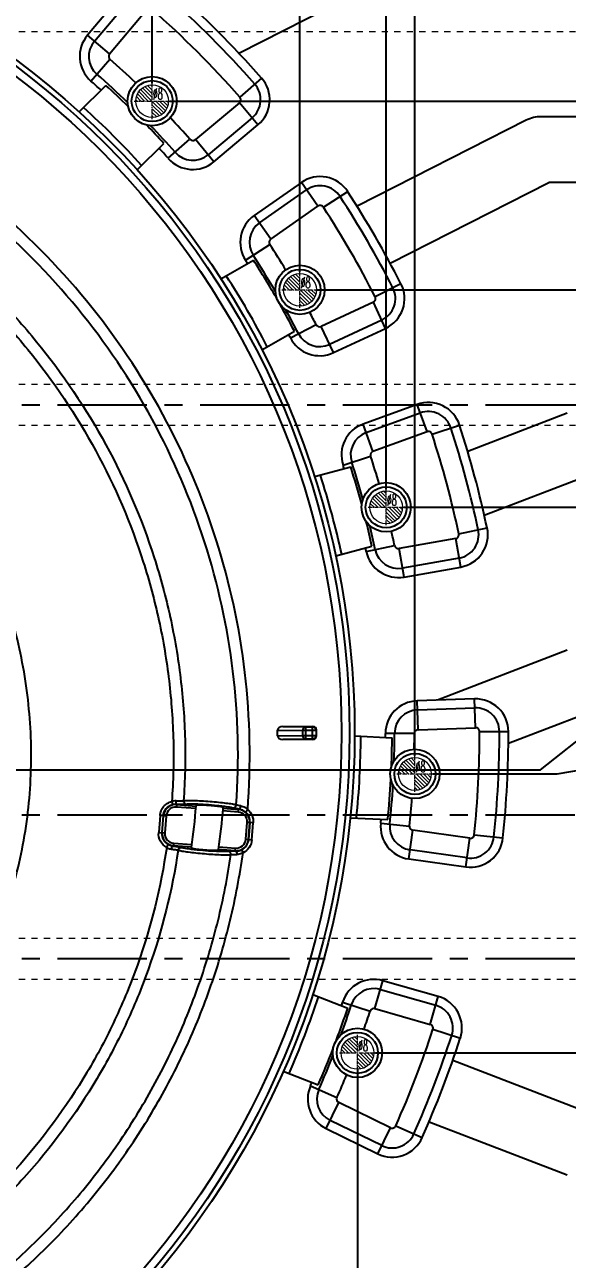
# Model space of a CAD drawing. Header units: millimetres. Extents: x 3400 to 4389, y -3437 to -1630.
# Drawn here: x 3930.1 to 4062.3, y -2154.1 to -1853.1 of the extents above; entities that cross this region are included whole.
import ezdxf

# ---------------------------------------------------------------- set-up
doc = ezdxf.new("R2010")
doc.units = ezdxf.units.MM
doc.header["$LTSCALE"] = 16.335
doc.header["$PDMODE"] = 3
doc.header["$PDSIZE"] = 0.3125
doc.linetypes.add('CENTER', pattern=[0.6, 0.375, -0.075, 0.075, -0.075])
doc.linetypes.add('HIDDEN', pattern=[0.2, 0.1, -0.1])
doc.layers.get('0').update_dxf_attribs({"linetype": 'CONTINUOUS'})
doc.layers.get('Defpoints').update_dxf_attribs({"linetype": 'CONTINUOUS'})
doc.layers.add('cool', color=153, linetype='HIDDEN', lineweight=9)
doc.layers.add('epin', color=13, linetype='CONTINUOUS', lineweight=9)
doc.layers.add('DEFAULT_2', color=8, linetype='HIDDEN')
doc.styles.get("Standard").update_dxf_attribs({"font": 'txt', "width": 0.8})
doc.styles.add('TXT05', font='txt.shx', dxfattribs={"width": 0.5, "bigfont": 'gbcbig.shx'})
doc.dimstyles.new('副本 STANDARD', dxfattribs={"dimtxt": 6, "dimasz": 4, "dimexe": 0, "dimexo": 0, "dimgap": 0, "dimtad": 0, "dimdsep": 46, "dimlunit": 6, "dimtxsty": 'Standard', "dimcen": 0, "dimclrd": 4, "dimclre": 4, "dimclrt": 6, "dimazin": 2, "dimtfac": 2, "dimtofl": 0, "dimtmove": 1, "dimatfit": 3, "dimfxl": 0, "dimtolj": 1, "dimtzin": 0, "dimarcsym": 0})

# ---------------------------------------------------------------- blocks, each defined once
blk = doc.blocks.new('epin_ejp_8')
at = {"layer": 'epin', "ltscale": 0.5}
h = blk.add_hatch(dxfattribs=at)
h.set_pattern_fill('_ANSI31', color=123, scale=0.2, angle=90, style=0)
h.set_pattern_definition([(135, (-3069.6252, 813.4417), (-0.4490128, -0.4490128), [])])
h.paths.add_polyline_path([(0, 4, 0.414214), (-4, 0), (0, 0)])
h.paths.add_polyline_path([(4, 0), (0, 0), (0, -4, 0.414214)])
at = {"layer": 'epin', "color": 1, "linetype": 'CENTER', "ltscale": 0.16}
for p, q in [((0, -4.4), (0, 4.4)), ((-4.4, 0), (4.4, 0))]:
    blk.add_line(p, q, dxfattribs=at)
at = {"layer": 'epin', "ltscale": 0.5}
blk.add_circle((0, 0), 4, dxfattribs=at)
at = {"layer": 'epin', "color": 6, "ltscale": 0.5, "style": 'TXT05', "width": 0.5}
blk.add_text('%%c8', height=2.8, dxfattribs=at).set_placement((0.16, 0.4))
blk = doc.blocks.new('1')
at = {"color": 1, "linetype": 'CENTER', "ltscale": 3.545271}
blk.add_line((3521.17, -188.35), (4091.17, -188.35), dxfattribs=at)
at = {"layer": 'cool', "ltscale": 0.932966}
for p, q in [((3535.5, -183.35), (4076.84, -183.35)), ((3535.5, -193.35), (4076.84, -193.35))]:
    blk.add_line(p, q, dxfattribs=at)
blk = doc.blocks.new('*D384')
at = {"color": 4, "lineweight": -2}
blk.add_line((4076.05, -2045.76), (4099.85, -2045.76), dxfattribs=at)
at = {"layer": 'Defpoints', "color": 0}
for p in [(3806.17, -2045.76), (4076.05, -2045.76), (4099.85, -2045.76)]:
    blk.add_point(p, dxfattribs=at)
at = {"color": 6, "insert": (4102.25, -2045.76), "char_height": 12, "attachment_point": 5}
blk.add_mtext('\\A1;0', dxfattribs=at)
blk = doc.blocks.new('*D385')
at = {"color": 4, "lineweight": -2}
blk.add_line((4090.32, -2080.76), (4099.85, -2080.76), dxfattribs=at)
at = {"layer": 'Defpoints', "color": 0}
for p in [(3806.17, -2045.76), (4090.32, -2080.76), (4099.85, -2080.76)]:
    blk.add_point(p, dxfattribs=at)
at = {"color": 6, "insert": (4107.85, -2080.76), "char_height": 12, "attachment_point": 5}
blk.add_mtext('\\A1;35', dxfattribs=at)
blk = doc.blocks.new('*D386')
at = {"color": 4, "lineweight": -2}
for p, q in [((4059.85, -2035.76), (4079.85, -2032.2)), ((4079.85, -2032.2), (4099.85, -2032.2)), ((4029.57, -2035.76), (4059.85, -2035.76))]:
    blk.add_line(p, q, dxfattribs=at)
at = {"layer": 'Defpoints', "color": 0}
for p in [(4099.85, -2032.2), (4029.57, -2035.76), (3806.17, -2045.76)]:
    blk.add_point(p, dxfattribs=at)
at = {"color": 6, "insert": (4105.45, -2032.2), "char_height": 12, "attachment_point": 5}
blk.add_mtext('\\A1;10', dxfattribs=at)
blk = doc.blocks.new('*D387')
at = {"color": 4, "lineweight": -2}
for p, q in [((4055.76, -2034.78), (4075.76, -2018.92)), ((4075.76, -2018.92), (4095.76, -2018.92)), ((3824.63, -2034.78), (4055.76, -2034.78))]:
    blk.add_line(p, q, dxfattribs=at)
at = {"layer": 'Defpoints', "color": 0}
for p in [(4095.76, -2018.92), (3824.63, -2034.78), (3806.17, -2045.76)]:
    blk.add_point(p, dxfattribs=at)
at = {"color": 6, "insert": (4112.56, -2018.92), "char_height": 12, "attachment_point": 5}
blk.add_mtext('\\A1;10.98', dxfattribs=at)
blk = doc.blocks.new('*D388')
at = {"color": 4, "lineweight": -2}
blk.add_line((4022.57, -1970.76), (4095.76, -1970.76), dxfattribs=at)
at = {"layer": 'Defpoints', "color": 0}
for p in [(4022.57, -1970.76), (4095.76, -1970.76), (3806.17, -2045.76)]:
    blk.add_point(p, dxfattribs=at)
at = {"color": 6, "insert": (4103.76, -1970.76), "char_height": 12, "attachment_point": 5}
blk.add_mtext('\\A1;75', dxfattribs=at)
blk = doc.blocks.new('*D389')
at = {"color": 4, "lineweight": -2}
blk.add_line((4044.19, -1945.76), (4095.76, -1945.76), dxfattribs=at)
at = {"layer": 'Defpoints', "color": 0}
for p in [(4044.19, -1945.76), (4095.76, -1945.76), (3806.17, -2045.76)]:
    blk.add_point(p, dxfattribs=at)
at = {"color": 6, "insert": (4105.36, -1945.76), "char_height": 12, "attachment_point": 5}
blk.add_mtext('\\A1;100', dxfattribs=at)
blk = doc.blocks.new('*D390')
at = {"color": 4, "lineweight": -2}
blk.add_line((4001.17, -1917.76), (4095.76, -1917.76), dxfattribs=at)
at = {"layer": 'Defpoints', "color": 0}
for p in [(4001.17, -1917.76), (4095.76, -1917.76), (3806.17, -2045.76)]:
    blk.add_point(p, dxfattribs=at)
at = {"color": 6, "insert": (4106.96, -1917.76), "char_height": 12, "attachment_point": 5}
blk.add_mtext('\\A1;128', dxfattribs=at)
blk = doc.blocks.new('*D391')
at = {"color": 4, "lineweight": -2}
blk.add_line((3965.57, -1871.76), (4095.76, -1871.76), dxfattribs=at)
at = {"layer": 'Defpoints', "color": 0}
for p in [(3965.57, -1871.76), (4095.76, -1871.76), (3806.17, -2045.76)]:
    blk.add_point(p, dxfattribs=at)
at = {"color": 6, "insert": (4106.96, -1871.76), "char_height": 12, "attachment_point": 5}
blk.add_mtext('\\A1;174', dxfattribs=at)
blk = doc.blocks.new('*D392')
at = {"color": 4, "lineweight": -2}
blk.add_line((3983.8, -1849.76), (4095.76, -1849.76), dxfattribs=at)
at = {"layer": 'Defpoints', "color": 0}
for p in [(3983.8, -1849.76), (4095.76, -1849.76), (3806.17, -2045.76)]:
    blk.add_point(p, dxfattribs=at)
at = {"color": 6, "insert": (4106.96, -1849.76), "char_height": 12, "attachment_point": 5}
blk.add_mtext('\\A1;196', dxfattribs=at)
blk = doc.blocks.new('*D393')
at = {"color": 4, "lineweight": -2}
blk.add_line((3922.57, -1832.76), (4095.76, -1832.76), dxfattribs=at)
at = {"layer": 'Defpoints', "color": 0}
for p in [(3922.57, -1832.76), (4095.76, -1832.76), (3806.17, -2045.76)]:
    blk.add_point(p, dxfattribs=at)
at = {"color": 6, "insert": (4106.96, -1832.76), "char_height": 12, "attachment_point": 5}
blk.add_mtext('\\A1;213', dxfattribs=at)
blk = doc.blocks.new('*D394')
at = {"color": 4, "lineweight": -2}
blk.add_line((3866.57, -1813.76), (4095.76, -1813.76), dxfattribs=at)
at = {"layer": 'Defpoints', "color": 0}
for p in [(3866.57, -1813.76), (4095.76, -1813.76), (3806.17, -2045.76)]:
    blk.add_point(p, dxfattribs=at)
at = {"color": 6, "insert": (4108.56, -1813.76), "char_height": 12, "attachment_point": 5}
blk.add_mtext('\\A1;232', dxfattribs=at)
blk = doc.blocks.new('*D395')
at = {"color": 4, "lineweight": -2}
for p, q in [((4055.76, -1806.76), (4075.76, -1794.95)), ((4075.76, -1794.95), (4095.76, -1794.95)), ((3810.57, -1806.76), (4055.76, -1806.76))]:
    blk.add_line(p, q, dxfattribs=at)
at = {"layer": 'Defpoints', "color": 0}
for p in [(4095.76, -1794.95), (3810.57, -1806.76), (3806.17, -2045.76)]:
    blk.add_point(p, dxfattribs=at)
at = {"color": 6, "insert": (4108.56, -1794.95), "char_height": 12, "attachment_point": 5}
blk.add_mtext('\\A1;239', dxfattribs=at)
blk = doc.blocks.new('*D396')
at = {"color": 4, "lineweight": -2}
blk.add_line((4031.17, -1775.76), (4095.76, -1775.76), dxfattribs=at)
at = {"layer": 'Defpoints', "color": 0}
for p in [(4031.17, -1775.76), (4095.76, -1775.76), (3806.17, -2045.76)]:
    blk.add_point(p, dxfattribs=at)
at = {"color": 6, "insert": (4107.76, -1775.76), "char_height": 12, "attachment_point": 5}
blk.add_mtext('\\A1;270', dxfattribs=at)
blk = doc.blocks.new('*D397')
at = {"color": 4, "lineweight": -2}
blk.add_line((4015.57, -2103.76), (4095.76, -2103.76), dxfattribs=at)
at = {"layer": 'Defpoints', "color": 0}
for p in [(3806.17, -2045.76), (4015.57, -2103.76), (4095.76, -2103.76)]:
    blk.add_point(p, dxfattribs=at)
at = {"color": 6, "insert": (4103.76, -2103.76), "char_height": 12, "attachment_point": 5}
blk.add_mtext('\\A1;58', dxfattribs=at)
blk = doc.blocks.new('*D398')
at = {"color": 4, "lineweight": -2}
blk.add_line((4051.66, -2170.76), (4095.76, -2170.76), dxfattribs=at)
at = {"layer": 'Defpoints', "color": 0}
for p in [(3806.17, -2045.76), (4051.66, -2170.76), (4095.76, -2170.76)]:
    blk.add_point(p, dxfattribs=at)
at = {"color": 6, "insert": (4106.96, -2170.76), "char_height": 12, "attachment_point": 5}
blk.add_mtext('\\A1;125', dxfattribs=at)
blk = doc.blocks.new('*D399')
at = {"color": 4, "lineweight": -2}
blk.add_line((3944.67, -2199.76), (4095.76, -2199.76), dxfattribs=at)
at = {"layer": 'Defpoints', "color": 0}
for p in [(3806.17, -2045.76), (3944.67, -2199.76), (4095.76, -2199.76)]:
    blk.add_point(p, dxfattribs=at)
at = {"color": 6, "insert": (4106.96, -2199.76), "char_height": 12, "attachment_point": 5}
blk.add_mtext('\\A1;154', dxfattribs=at)
blk = doc.blocks.new('*D400')
at = {"color": 4, "lineweight": -2}
blk.add_line((3851.67, -2240.76), (4095.76, -2240.76), dxfattribs=at)
at = {"layer": 'Defpoints', "color": 0}
for p in [(3806.17, -2045.76), (3851.67, -2240.76), (4095.76, -2240.76)]:
    blk.add_point(p, dxfattribs=at)
at = {"color": 6, "insert": (4106.96, -2240.76), "char_height": 12, "attachment_point": 5}
blk.add_mtext('\\A1;195', dxfattribs=at)
blk = doc.blocks.new('*D401')
at = {"color": 4, "lineweight": -2}
blk.add_line((3997.64, -2260.76), (4095.76, -2260.76), dxfattribs=at)
at = {"layer": 'Defpoints', "color": 0}
for p in [(3806.17, -2045.76), (3997.64, -2260.76), (4095.76, -2260.76)]:
    blk.add_point(p, dxfattribs=at)
at = {"color": 6, "insert": (4106.96, -2260.76), "char_height": 12, "attachment_point": 5}
blk.add_mtext('\\A1;215', dxfattribs=at)
blk = doc.blocks.new('*D402')
at = {"color": 4, "lineweight": -2}
blk.add_line((4042.17, -2315.76), (4095.76, -2315.76), dxfattribs=at)
at = {"layer": 'Defpoints', "color": 0}
for p in [(3806.17, -2045.76), (4042.17, -2315.76), (4095.76, -2315.76)]:
    blk.add_point(p, dxfattribs=at)
at = {"color": 6, "insert": (4107.76, -2315.76), "char_height": 12, "attachment_point": 5}
blk.add_mtext('\\A1;270', dxfattribs=at)
blk = doc.blocks.new('*D405')
at = {"color": 4, "lineweight": -2}
blk.add_line((3939.17, -2205.26), (3939.17, -2351.72), dxfattribs=at)
at = {"layer": 'Defpoints', "color": 0}
for p in [(3806.17, -2045.76), (3939.17, -2205.26), (3939.17, -2351.72)]:
    blk.add_point(p, dxfattribs=at)
at = {"color": 6, "insert": (3939.17, -2362.92), "char_height": 12, "attachment_point": 5, "rotation": 90}
blk.add_mtext('\\A1;133', dxfattribs=at)
blk = doc.blocks.new('*D406')
at = {"color": 4, "lineweight": -2}
blk.add_line((4031.17, -2326.76), (4031.17, -2351.72), dxfattribs=at)
at = {"layer": 'Defpoints', "color": 0}
for p in [(3806.17, -2045.76), (4031.17, -2326.76), (4031.17, -2351.72)]:
    blk.add_point(p, dxfattribs=at)
at = {"color": 6, "insert": (4031.17, -2364.52), "char_height": 12, "attachment_point": 5, "rotation": 90}
blk.add_mtext('\\A1;225', dxfattribs=at)
blk = doc.blocks.new('*D407')
at = {"color": 4, "lineweight": -2}
blk.add_line((4011.17, -2107.76), (4011.17, -2351.72), dxfattribs=at)
at = {"layer": 'Defpoints', "color": 0}
for p in [(3806.17, -2045.76), (4011.17, -2107.76), (4011.17, -2351.72)]:
    blk.add_point(p, dxfattribs=at)
at = {"color": 6, "insert": (4011.17, -2363.72), "char_height": 12, "attachment_point": 5, "rotation": 90}
blk.add_mtext('\\A1;205', dxfattribs=at)
blk = doc.blocks.new('*D412')
at = {"color": 4, "lineweight": -2}
blk.add_line((3961.17, -1867.36), (3961.17, -1736.72), dxfattribs=at)
at = {"layer": 'Defpoints', "color": 0}
for p in [(3961.17, -1736.72), (3961.17, -1867.36), (3806.17, -2045.76)]:
    blk.add_point(p, dxfattribs=at)
at = {"color": 6, "insert": (3961.17, -1725.52), "char_height": 12, "attachment_point": 5, "rotation": 90}
blk.add_mtext('\\A1;155', dxfattribs=at)
blk = doc.blocks.new('*D413')
at = {"color": 4, "lineweight": -2}
blk.add_line((3997.17, -1913.36), (3997.17, -1736.72), dxfattribs=at)
at = {"layer": 'Defpoints', "color": 0}
for p in [(3997.17, -1736.72), (3997.17, -1913.36), (3806.17, -2045.76)]:
    blk.add_point(p, dxfattribs=at)
at = {"color": 6, "insert": (3997.17, -1727.12), "char_height": 12, "attachment_point": 5, "rotation": 90}
blk.add_mtext('\\A1;191', dxfattribs=at)
blk = doc.blocks.new('*D414')
at = {"color": 4, "lineweight": -2}
for p, q in [((4013.38, -1756.72), (4013.38, -1736.72)), ((4018.17, -1776.72), (4013.38, -1756.72)), ((4018.17, -1966.36), (4018.17, -1776.72))]:
    blk.add_line(p, q, dxfattribs=at)
at = {"layer": 'Defpoints', "color": 0}
for p in [(4013.38, -1736.72), (4018.17, -1966.36), (3806.17, -2045.76)]:
    blk.add_point(p, dxfattribs=at)
at = {"color": 6, "insert": (4013.38, -1725.52), "char_height": 12, "attachment_point": 5, "rotation": 90}
blk.add_mtext('\\A1;212', dxfattribs=at)
blk = doc.blocks.new('*D415')
at = {"color": 4, "lineweight": -2}
for p, q in [((4042.09, -1756.72), (4042.09, -1736.72)), ((4031.17, -1763.05), (4042.09, -1756.72)), ((4031.17, -1783.05), (4031.17, -1763.05))]:
    blk.add_line(p, q, dxfattribs=at)
at = {"layer": 'Defpoints', "color": 0}
for p in [(4042.09, -1736.72), (4031.17, -1783.05), (3806.17, -2045.76)]:
    blk.add_point(p, dxfattribs=at)
at = {"color": 6, "insert": (4042.09, -1723.92), "char_height": 12, "attachment_point": 5, "rotation": 90}
blk.add_mtext('\\A1;225', dxfattribs=at)
blk = doc.blocks.new('*D416')
at = {"color": 4, "lineweight": -2}
for p, q in [((4028.96, -1756.72), (4028.96, -1736.72)), ((4025.17, -1776.72), (4028.96, -1756.72)), ((4025.17, -2031.36), (4025.17, -1776.72))]:
    blk.add_line(p, q, dxfattribs=at)
at = {"layer": 'Defpoints', "color": 0}
for p in [(4028.96, -1736.72), (4025.17, -2031.36), (3806.17, -2045.76)]:
    blk.add_point(p, dxfattribs=at)
at = {"color": 6, "insert": (4028.96, -1725.52), "char_height": 12, "attachment_point": 5, "rotation": 90}
blk.add_mtext('\\A1;219', dxfattribs=at)
blk = doc.blocks.new('*D449')
at = {"color": 4, "lineweight": -2}
for p, q in [((4020.79, -1745.76), (4148.88, -1745.76)), ((4148.88, -1755.76), (4148.88, -1961.61)), ((4148.88, -2335.76), (4148.88, -1984.01)), ((4020.79, -2345.76), (4148.88, -2345.76))]:
    blk.add_line(p, q, dxfattribs=at)
at = {"color": 4}
for points in [[(4147.22, -1755.76), (4150.55, -1755.76), (4148.88, -1745.76)], [(4147.22, -2335.76), (4150.55, -2335.76), (4148.88, -2345.76)]]:
    blk.add_solid(points, dxfattribs=at)
at = {"layer": 'Defpoints', "color": 0}
for p in [(4020.79, -1745.76), (4020.79, -2345.76), (4148.88, -2345.76)]:
    blk.add_point(p, dxfattribs=at)
at = {"color": 6, "insert": (4148.88, -1972.81), "char_height": 12, "attachment_point": 5, "rotation": 90}
blk.add_mtext('\\A1;600', dxfattribs=at)

msp = doc.modelspace()

# ---------------------------------------------------------------- linework, layer by layer
at = {"color": 7, "linetype": 'Continuous'}
for p, q in [((3982.266, -1860.07), (4022.542, -1839.559)), ((3954.393, -1844.986), (3945.392, -1855.714)), ((3947.094, -1857.142), (3956.096, -1846.415)), ((3950.794, -1860.247), (3959.796, -1849.519)), ((3950.794, -1860.247), (3945.392, -1855.714)), ((3946.23, -1866.858), (3950.893, -1861.567)), ((3943.402, -1874.389), (3949.866, -1867.925)), ((3987.813, -1866.13), (3982.516, -1870.785)), ((3982.414, -1872.137), (3971.686, -1881.139)), ((3986.947, -1877.539), (3982.414, -1872.137)), ((3985.518, -1875.837), (3974.79, -1884.838)), ((3976.219, -1886.541), (3986.947, -1877.539)), ((4052.267, -1876.432), (4011.105, -1897.394)), ((4091.172, -1875.561), (4055.897, -1875.561)), ((3957.544, -1888.531), (3964.008, -1882.067)), ((3965.075, -1885.702), (3970.365, -1881.039)), ((3976.219, -1886.541), (3971.686, -1881.139)), ((3997.507, -1891.597), (3986.032, -1899.632)), ((4001.552, -1897.374), (3997.507, -1891.597)), ((4019.133, -1911.261), (4057.817, -1891.561)), ((4091.172, -1891.561), (4057.817, -1891.561)), ((3987.307, -1901.452), (3998.782, -1893.417)), ((4002.89, -1897.633), (4008.799, -1893.784)), ((3990.077, -1905.408), (4001.552, -1897.374)), ((3990.077, -1905.408), (3986.032, -1899.632)), ((3983.908, -1910.537), (3989.825, -1906.701)), ((3977.904, -1915.064), (3985.821, -1910.494)), ((4021.781, -1916.269), (4015.493, -1919.462)), ((4015.049, -1920.751), (4002.353, -1926.671)), ((4018.029, -1927.142), (4015.049, -1920.751)), ((4017.09, -1925.128), (4004.394, -1931.048)), ((3987.904, -1932.385), (3995.821, -1927.814)), ((3994.827, -1929.449), (4001.108, -1926.243)), ((4005.333, -1933.062), (4002.353, -1926.671)), ((4005.333, -1933.062), (4018.029, -1927.142)), ((4025.712, -1945.69), (4012.548, -1950.481)), ((4028.124, -1952.316), (4025.712, -1945.69)), ((4013.308, -1952.569), (4026.472, -1947.778)), ((4062.292, -1947.8), (4038.046, -1957.13)), ((4014.96, -1957.107), (4012.548, -1950.481)), ((4014.96, -1957.107), (4028.124, -1952.316)), ((4029.349, -1952.913), (4036.053, -1950.725)), ((4007.674, -1960.464), (4014.382, -1958.29)), ((4000.703, -1963.284), (4009.533, -1960.918)), ((4042.074, -1972.724), (4066.651, -1963.267)), ((4035.873, -1977.261), (4042.773, -1975.804)), ((4005.879, -1982.602), (4014.709, -1980.236)), ((4013.326, -1981.558), (4020.223, -1980.087)), ((4035.11, -1978.39), (4021.314, -1980.823)), ((4036.335, -1985.335), (4035.11, -1978.39)), ((4022.539, -1987.767), (4021.314, -1980.823)), ((4035.949, -1983.146), (4022.153, -1985.579)), ((4022.539, -1987.767), (4036.335, -1985.335)), ((4062.292, -2005.629), (4030.683, -2017.792)), ((4039.711, -2017.477), (4025.71, -2017.939)), ((4025.956, -2024.987), (4025.71, -2017.939)), ((4039.956, -2024.498), (4039.711, -2017.477)), ((4025.788, -2020.16), (4039.788, -2019.671)), ((4047.949, -2028.292), (4066.651, -2021.095)), ((3991.723, -2025.052), (3997.899, -2025.158)), ((3991.723, -2026.47), (3991.723, -2025.052)), ((3992.976, -2024.174), (4000.333, -2024.174)), ((3998.522, -2024.269), (3992.976, -2024.174)), ((4001.127, -2025.158), (3997.899, -2025.158)), ((3997.899, -2026.364), (3997.899, -2025.158)), ((3998.522, -2024.269), (4000.238, -2024.269)), ((3998.522, -2024.269), (3998.522, -2027.253)), ((4000.333, -2024.174), (4000.238, -2024.269)), ((4000.238, -2027.253), (4000.238, -2024.269)), ((4001.222, -2025.063), (4001.127, -2025.158)), ((4001.127, -2025.158), (4001.127, -2026.364)), ((4001.222, -2026.459), (4001.222, -2025.063)), ((4025.956, -2024.987), (4039.956, -2024.498)), ((3991.723, -2026.47), (3997.899, -2026.364)), ((3992.976, -2027.348), (3998.522, -2027.253)), ((4000.333, -2027.348), (3992.976, -2027.348)), ((3997.899, -2026.364), (4001.127, -2026.364)), ((4000.238, -2027.253), (3998.522, -2027.253)), ((4000.333, -2027.348), (4000.238, -2027.253)), ((4001.222, -2026.459), (4001.127, -2026.364)), ((4010.488, -2026.455), (4019.617, -2026.933)), ((4025.041, -2025.933), (4017.989, -2025.928)), ((4040.937, -2025.444), (4047.962, -2025.434)), ((3965.949, -2042.48), (3966.139, -2043.254)), ((3967.128, -2043.215), (3967.077, -2043.853)), ((3967.083, -2043.163), (3967.128, -2043.215)), ((3967.128, -2043.215), (3971.866, -2043.589)), ((3963.081, -2045.863), (3962.752, -2050.04)), ((3963.876, -2045.925), (3963.081, -2045.863)), ((3963.876, -2045.925), (3963.547, -2050.103)), ((3963.586, -2050.07), (3963.909, -2045.964)), ((3963.909, -2045.964), (3963.876, -2045.925)), ((3964.547, -2046.014), (3963.909, -2045.964)), ((3964.547, -2046.015), (3964.224, -2050.119)), ((3971.815, -2044.227), (3967.079, -2043.854)), ((3971.866, -2043.589), (3971.877, -2043.448)), ((3982.148, -2045.041), (3978.398, -2044.745)), ((3978.46, -2043.967), (3978.449, -2044.107)), ((3978.449, -2044.107), (3982.2, -2044.403)), ((3982.149, -2045.041), (3982.2, -2044.403)), ((3982.2, -2044.403), (3982.288, -2044.327)), ((3983.924, -2045.054), (3984.434, -2044.443)), ((4009.441, -2046.428), (4018.571, -2046.906)), ((3983.987, -2051.676), (3984.31, -2047.572)), ((3984.948, -2047.621), (3984.31, -2047.571)), ((3984.948, -2047.621), (3984.625, -2051.727)), ((3984.657, -2051.766), (3984.987, -2047.588)), ((3984.987, -2047.588), (3984.948, -2047.621)), ((3985.782, -2047.651), (3984.987, -2047.588)), ((3985.453, -2051.828), (3985.782, -2047.651)), ((4016.846, -2047.736), (4023.86, -2048.468)), ((3962.752, -2050.04), (3963.547, -2050.103)), ((3963.547, -2050.103), (3963.586, -2050.07)), ((3963.586, -2050.07), (3964.224, -2050.12)), ((3983.987, -2051.677), (3984.625, -2051.727)), ((3984.625, -2051.727), (3984.657, -2051.766)), ((3984.657, -2051.766), (3985.453, -2051.828)), ((4023.69, -2056.488), (4024.671, -2049.505)), ((4038.543, -2051.454), (4024.671, -2049.505)), ((4037.562, -2058.438), (4038.543, -2051.454)), ((4039.618, -2050.616), (4046.63, -2051.362)), ((3964.713, -2053.666), (3965.094, -2052.966)), ((3966.334, -2053.288), (3966.271, -2053.342)), ((3966.384, -2052.65), (3966.334, -2053.288)), ((3970.762, -2053.637), (3966.334, -2053.288)), ((3966.386, -2052.65), (3970.851, -2053.002)), ((3970.742, -2053.777), (3970.762, -2053.637)), ((3977.358, -2054.157), (3977.338, -2054.297)), ((3981.406, -2054.476), (3977.358, -2054.157)), ((3977.445, -2053.522), (3981.455, -2053.838)), ((3981.406, -2054.476), (3981.456, -2053.838)), ((3981.469, -2054.549), (3981.406, -2054.476)), ((3982.958, -2054.237), (3983.298, -2054.957)), ((4037.871, -2056.237), (4023.999, -2054.287)), ((4023.69, -2056.488), (4037.562, -2058.438)), ((4015.438, -2092.942), (4017.382, -2086.163)), ((4016.77, -2088.299), (4030.235, -2092.16)), ((4030.848, -2090.024), (4017.382, -2086.163)), ((4000.274, -2089.558), (4008.808, -2092.834)), ((4007.571, -2091.375), (4014.276, -2093.559)), ((4028.904, -2096.803), (4030.848, -2090.024)), ((4015.438, -2092.942), (4028.904, -2096.803)), ((4029.545, -2098.006), (4036.255, -2100.176)), ((4066.651, -2118.047), (4034.414, -2105.642)), ((3993.106, -2108.23), (4001.641, -2111.506)), ((3999.745, -2111.762), (4006.189, -2114.626)), ((4003.549, -2122.201), (4006.64, -2115.863)), ((4019.231, -2122.004), (4006.64, -2115.863)), ((4017.113, -2126.344), (4004.523, -2120.203)), ((4020.512, -2121.538), (4026.95, -2124.415)), ((4028.632, -2120.561), (4062.292, -2133.513)), ((4003.549, -2122.201), (4016.139, -2128.342)), ((4016.139, -2128.342), (4019.231, -2122.004))]:
    msp.add_line(p, q, dxfattribs=at)
at = {"color": 1, "linetype": 'CENTER', "ltscale": 3.545271}
msp.add_line((3521.172, -2045.761), (4091.172, -2045.761), dxfattribs=at)
at = {"color": 7, "linetype": 'Continuous'}
for centre, radius in [((3806.172, -2025.761), 204.318), ((3806.172, -2025.761), 203.079), ((3806.172, -2025.761), 201.12), ((3961.172, -1871.761), 6), ((3961.172, -1871.761), 5), ((3997.172, -1917.761), 6), ((3997.172, -1917.761), 5), ((4018.172, -1970.761), 6), ((4018.172, -1970.761), 5), ((4025.172, -2035.761), 6), ((4025.172, -2035.761), 5), ((4011.172, -2103.761), 6), ((4011.172, -2103.761), 5)]:
    msp.add_circle(centre, radius, dxfattribs=at)
for centre, radius, start, end in [((3806.172, -2025.761), 241.791, 41.30977, 48.69023), ((3806.172, -2025.761), 239.595, 41.30977, 48.69023), ((3806.172, -2025.761), 234.766, 41.30977, 48.69023), ((3951.52, -1860.856), 8, 140, 228.60679), ((3951.52, -1860.856), 5.778, 140, 228.60679), ((3951.52, -1860.856), 0.948, 140, 228.60679), ((3806.172, -2025.761), 218.87, 46.38361, 48.60679), ((3806.172, -2025.761), 214.04, 45.87879, 48.60679), ((3806.172, -2025.761), 211.818, 47.70596, 48.60679), ((3806.172, -2025.761), 213.449, 45.67484, 47.68527), ((3981.804, -1871.411), 5.778, 310, 41.30977), ((3981.804, -1871.411), 8, 310, 41.30977), ((3981.804, -1871.411), 0.948, 310, 41.30977), ((3806.172, -2025.761), 205.818, 42.21509, 47.78491), ((3806.172, -2025.761), 213.449, 42.31473, 43.95432), ((3806.172, -2025.761), 214.04, 41.39321, 43.75037), ((3806.172, -2025.761), 218.87, 41.39321, 43.24554), ((4055.897, -1883.561), 8, 90, 116.98793), ((3806.172, -2025.761), 211.818, 41.39321, 42.29404), ((3971.077, -1880.413), 0.948, 221.39321, 310), ((3971.077, -1880.413), 8, 221.39321, 310), ((3971.077, -1880.413), 5.778, 221.39321, 310), ((4002.096, -1898.15), 8, 33.07737, 125), ((4002.096, -1898.15), 5.778, 33.07737, 125), ((3806.172, -2025.761), 239.595, 26.92263, 33.07737), ((3806.172, -2025.761), 241.791, 26.92263, 33.07737), ((4002.096, -1898.15), 0.948, 33.07737, 125), ((3806.172, -2025.761), 234.766, 26.92263, 33.07737), ((3990.621, -1906.185), 8, 125, 212.95487), ((3990.621, -1906.185), 5.778, 125, 212.95487), ((3990.621, -1906.185), 0.948, 125, 212.95487), ((3806.172, -2025.761), 218.87, 31.04793, 32.95487), ((3806.172, -2025.761), 211.818, 32.70596, 32.95487), ((3806.172, -2025.761), 214.04, 30.18821, 32.95487), ((3806.172, -2025.761), 213.449, 29.64184, 32.68527), ((3806.172, -2025.761), 205.818, 27.21509, 32.78491), ((4014.648, -1919.891), 8, 295, 26.92263), ((4014.648, -1919.891), 0.948, 295, 26.92263), ((4014.648, -1919.891), 5.778, 295, 26.92263), ((3806.172, -2025.761), 213.449, 27.31473, 29.32971), ((3806.172, -2025.761), 214.04, 27.04513, 28.78333), ((3806.172, -2025.761), 218.87, 27.04513, 27.92362), ((3806.172, -2025.761), 211.818, 27.04513, 27.29404), ((4001.952, -1925.812), 5.778, 207.04513, 295), ((4001.952, -1925.812), 0.948, 207.04513, 295), ((4001.952, -1925.812), 8, 207.04513, 295), ((4028.448, -1953.207), 8, 18.07737, 110), ((4028.448, -1953.207), 5.778, 18.07737, 110), ((4015.284, -1957.998), 8, 110, 197.95487), ((4015.284, -1957.998), 5.778, 110, 197.95487), ((4028.448, -1953.207), 0.948, 18.07737, 110), ((3806.172, -2025.761), 234.766, 11.92263, 18.07737), ((3806.172, -2025.761), 239.595, 11.92263, 18.07737), ((3806.172, -2025.761), 241.791, 11.92263, 18.07737), ((4015.284, -1957.998), 0.948, 110, 197.95487), ((3806.172, -2025.761), 218.87, 16.11355, 17.95487), ((3806.172, -2025.761), 211.818, 17.70596, 17.95487), ((3806.172, -2025.761), 213.449, 15.1352, 17.68527), ((3806.172, -2025.761), 214.04, 15.43012, 17.95487), ((3806.172, -2025.761), 205.818, 12.21509, 17.78491), ((3806.172, -2025.761), 213.449, 12.31473, 13.95246), ((3806.172, -2025.761), 214.04, 12.04513, 13.65755), ((3806.172, -2025.761), 218.87, 12.04513, 12.97412), ((4034.945, -1977.456), 5.778, 280, 11.92263), ((4034.945, -1977.456), 8, 280, 11.92263), ((4021.15, -1979.889), 0.948, 192.04513, 280), ((4034.945, -1977.456), 0.948, 280, 11.92263), ((3806.172, -2025.761), 211.818, 12.04513, 12.29404), ((4021.15, -1979.889), 8, 192.04513, 280), ((4021.15, -1979.889), 5.778, 192.04513, 280), ((4025.989, -2025.934), 8, 92, 179.95487), ((4039.989, -2025.445), 7.973, 0.07737, 92), ((4025.989, -2025.934), 5.778, 92, 179.95487), ((4039.989, -2025.445), 5.778, 0.07737, 92), ((4000.238, -2025.158), 0.889, 0.0034, 89.9966), ((4025.989, -2025.934), 0.948, 92, 179.95487), ((4039.989, -2025.445), 0.948, 0.07737, 92), ((3806.172, -2025.761), 205.818, 354.21509, 359.78491), ((3806.172, -2025.761), 211.818, 359.70596, 359.95487), ((3806.172, -2025.761), 213.449, 357.81247, 359.68527), ((3806.172, -2025.761), 214.04, 358.18271, 359.95487), ((3806.172, -2025.761), 218.87, 358.95221, 359.95487), ((3806.172, -2025.761), 234.766, 353.92263, 0.07737), ((3806.172, -2025.761), 239.595, 353.92263, 0.07737), ((3806.172, -2025.761), 241.791, 353.92263, 0.07737), ((3806.172, -2025.761), 213.449, 354.31473, 356.95868), ((3806.172, -2025.761), 214.04, 354.04513, 356.58843), ((3966.895, -2046.202), 2.995, 85.54234, 175.44832), ((3966.931, -2046.474), 3.316, 98.0726, 103.80866), ((3966.921, -2046.405), 3.246, 87.14987, 98.07488), ((3806.172, -2025.761), 218.87, 354.04513, 355.81893), ((3966.892, -2046.199), 2.352, 85.46108, 175.52972), ((3813.764, -2031.309), 158.578, 351.90577, 355.55883), ((3971.021, -2103.317), 60.112, 82.83727, 84.27093), ((3813.776, -2031.31), 165.17, 352.04914, 355.55622), ((3981.965, -2047.386), 2.352, 355.46108, 85.52972), ((3981.962, -2047.389), 2.995, 355.54234, 85.44832), ((3982.011, -2047.346), 2.985, 355.34699, 50.15822), ((4024.803, -2048.566), 8, 174.04513, 262), ((3806.172, -2025.761), 211.818, 354.04513, 354.29404), ((4024.803, -2048.566), 5.778, 174.04513, 262), ((4024.803, -2048.566), 0.948, 174.04513, 262), ((3966.521, -2050.346), 2.983, 175.32887, 241.44012), ((3966.572, -2050.303), 2.995, 175.54234, 265.44832), ((3966.569, -2050.305), 2.352, 175.46108, 265.52972), ((3981.639, -2051.49), 2.995, 265.54234, 355.44832), ((3981.641, -2051.492), 2.352, 265.46108, 355.52972), ((3981.682, -2051.54), 2.984, 295.31305, 355.65332), ((4038.675, -2050.516), 8, 262, 353.92263), ((4038.675, -2050.516), 5.778, 262, 353.92263), ((4038.675, -2050.516), 0.948, 262, 353.92263), ((3978.183, -1993.776), 60.761, 262.91536, 264.25619), ((3981.569, -2051.359), 3.192, 268.2049, 279.1591), ((3981.557, -2051.272), 3.28, 279.11411, 295.27816), ((4015.177, -2093.853), 8, 74, 161.95487), ((4015.177, -2093.853), 5.778, 74, 161.95487), ((3806.172, -2025.761), 205.818, 336.21509, 341.78491), ((3806.172, -2025.761), 211.818, 341.70596, 341.95487), ((4028.643, -2097.714), 8, 342.07737, 74), ((3806.172, -2025.761), 213.449, 339.47309, 341.68527), ((3806.172, -2025.761), 214.04, 339.91368, 341.95487), ((3806.172, -2025.761), 218.87, 340.73306, 341.95487), ((4015.177, -2093.853), 0.948, 74, 161.95487), ((4028.643, -2097.714), 5.778, 342.07737, 74), ((4028.643, -2097.714), 0.948, 342.07737, 74), ((3806.172, -2025.761), 234.766, 335.92263, 342.07737), ((3806.172, -2025.761), 239.595, 335.92263, 342.07737), ((3806.172, -2025.761), 241.791, 335.92263, 342.07737), ((3806.172, -2025.761), 213.449, 336.31473, 338.86449), ((3806.172, -2025.761), 214.04, 336.04513, 338.4239), ((3806.172, -2025.761), 218.87, 336.04513, 337.60452), ((4007.056, -2115.011), 8, 156.04513, 244), ((3806.172, -2025.761), 211.818, 336.04513, 336.29404), ((4007.056, -2115.011), 5.778, 156.04513, 244), ((4007.056, -2115.011), 0.948, 156.04513, 244), ((4019.646, -2121.151), 0.948, 244, 335.92263), ((4019.646, -2121.151), 8, 244, 335.92263), ((4019.646, -2121.151), 5.778, 244, 335.92263)]:
    msp.add_arc(centre, radius, start, end, dxfattribs=at)
for centre, major_axis, ratio, start_param, end_param in [((3992.992, -2025.063), (-1.268, 0.022), 0.7008568, -1.5463268, 0.0120212), ((4000.333, -2025.063), (0.629, 0.629), 0.9996955, -0.7852459, 0.7852459), ((3992.992, -2026.459), (1.268, 0.022), 0.7008568, 3.1295714, 4.6879195), ((4000.333, -2026.459), (0.629, -0.629), 0.9996955, -0.7852459, 0.7852459)]:
    msp.add_ellipse(centre, major_axis=major_axis, ratio=ratio, start_param=start_param, end_param=end_param, dxfattribs=at)
for points, knots in [([(3984.432, -2044.441), (3985.284, -2033.348), (3984.829, -2011.035), (3977.772, -1978.362), (3964.671, -1947.595), (3945.965, -1919.743), (3922.338, -1895.854), (3899.302, -1879.905), (3879.386, -1869.866), (3863.853, -1863.757), (3847.893, -1859.091), (3837.046, -1856.967), (3831.602, -1856.15)], [0, 0, 0, 0, 0.1252738, 0.2494189, 0.374206, 0.4995138, 0.6249264, 0.7503658, 0.813027, 0.8757508, 0.9380213, 1, 1, 1, 1]), ([(3981.653, -2043.333), (3982.427, -2032.494), (3981.884, -2010.707), (3974.888, -1978.814), (3962.032, -1948.781), (3943.737, -1921.577), (3920.664, -1898.215), (3898.181, -1882.583), (3878.741, -1872.713), (3863.575, -1866.687), (3847.988, -1862.061), (3837.39, -1859.933), (3832.071, -1859.109)], [0, 0, 0, 0, 0.1251943, 0.2492727, 0.3740509, 0.4993476, 0.6247644, 0.7502349, 0.8129146, 0.8756643, 0.937987, 1, 1, 1, 1]), ([(3830.082, -1874.714), (3839.832, -1876.252), (3854.275, -1879.884), (3872.574, -1887.207), (3885.734, -1893.924), (3898.279, -1901.821), (3910.097, -1910.879), (3921.056, -1921.011), (3934.334, -1935.807), (3948.204, -1956.456), (3957.95, -1979.294), (3963.056, -1998.359), (3965.508, -2012.979), (3966.563, -2027.747), (3966.308, -2037.589), (3965.949, -2042.48)], [0, 0, 0, 0, 0.1249677, 0.1872192, 0.2493015, 0.311755, 0.3746425, 0.4375457, 0.500434, 0.6260267, 0.750519, 0.8128242, 0.8755891, 0.9379028, 1, 1, 1, 1]), ([(3830.799, -1871.937), (3840.69, -1873.514), (3855.339, -1877.22), (3873.899, -1884.67), (3887.249, -1891.498), (3899.977, -1899.521), (3911.969, -1908.719), (3923.092, -1919.006), (3936.574, -1934.025), (3950.667, -1954.984), (3960.586, -1978.164), (3965.798, -1997.519), (3968.313, -2012.365), (3969.412, -2027.365), (3969.175, -2037.364), (3968.822, -2042.334)], [0, 0, 0, 0, 0.1248975, 0.1871131, 0.2491735, 0.31161, 0.3744836, 0.437377, 0.5002611, 0.6258637, 0.7503884, 0.8127136, 0.8755048, 0.9378657, 1, 1, 1, 1]), ([(3899.162, -2112.185), (3903.419, -2107.815), (3911.238, -2098.365), (3920.516, -2082.502), (3927.182, -2065.375), (3931.081, -2047.415), (3932.153, -2029.07), (3930.408, -2010.778), (3925.915, -1992.964), (3921.161, -1981.668), (3918.394, -1976.23)], [0, 0, 0, 0, 0.1249929, 0.2499863, 0.374984, 0.4999831, 0.6249849, 0.7499877, 0.8749942, 1, 1, 1, 1]), ([(3997.899, -2025.158), (3997.9, -2025.044), (3997.931, -2024.824), (3998.061, -2024.534), (3998.263, -2024.328), (3998.439, -2024.27), (3998.522, -2024.269)], [0, 0, 0, 0, 0.28774, 0.5560818, 0.7917462, 1, 1, 1, 1]), ([(3998.522, -2027.253), (3998.439, -2027.251), (3998.263, -2027.194), (3998.061, -2026.988), (3997.931, -2026.698), (3997.9, -2026.478), (3997.899, -2026.364)], [0, 0, 0, 0, 0.2082538, 0.4439182, 0.71226, 1, 1, 1, 1]), ([(4001.127, -2026.364), (4001.126, -2026.554), (4000.997, -2026.946), (4000.652, -2027.173), (4000.468, -2027.222)], [0, 0, 0, 0, 0.4997872, 1, 1, 1, 1]), ([(3963.081, -2045.863), (3963.113, -2045.471), (3963.297, -2044.691), (3963.92, -2043.668), (3964.828, -2042.884), (3965.567, -2042.575), (3965.948, -2042.48)], [0, 0, 0, 0, 0.2499876, 0.5000034, 0.7500168, 1, 1, 1, 1]), ([(3963.876, -2045.925), (3963.924, -2045.314), (3964.416, -2044.088), (3965.544, -2043.4), (3966.139, -2043.254)], [0, 0, 0, 0, 0.5000091, 1, 1, 1, 1]), ([(3966.899, -2042.35), (3966.82, -2042.345), (3966.499, -2042.345), (3966.179, -2042.405), (3965.948, -2042.48)], [0, 0, 0, 0, 0.2448736, 1, 1, 1, 1]), ([(3966.896, -2042.349), (3966.886, -2042.533), (3966.894, -2042.789), (3966.976, -2043.059), (3967.046, -2043.152), (3967.083, -2043.163)], [0, 0, 0, 0, 0.6394065, 0.866049, 1, 1, 1, 1]), ([(3968.821, -2042.334), (3968.723, -2042.352), (3968.477, -2042.372), (3967.837, -2042.389), (3967.295, -2042.37), (3966.9, -2042.349)], [0, 0, 0, 0, 0.1563274, 0.3828268, 1, 1, 1, 1]), ([(3969.518, -2043.183), (3969.394, -2043.199), (3969.085, -2043.216), (3968.272, -2043.221), (3967.585, -2043.19), (3967.083, -2043.163)], [0, 0, 0, 0, 0.154245, 0.3803538, 1, 1, 1, 1]), ([(3969.518, -2043.183), (3969.325, -2043.164), (3968.939, -2042.951), (3968.811, -2042.534), (3968.821, -2042.334)], [0, 0, 0, 0, 0.4919098, 1, 1, 1, 1]), ([(3981.653, -2043.333), (3981.343, -2043.248), (3980.532, -2043.107), (3979.095, -2042.909), (3977.279, -2042.715), (3975.263, -2042.539), (3973.244, -2042.402), (3971.419, -2042.312), (3969.968, -2042.286), (3969.143, -2042.298), (3968.822, -2042.334)], [0, 0, 0, 0, 0.0749228, 0.1910941, 0.3376603, 0.4996536, 0.6621045, 0.808522, 0.9246596, 1, 1, 1, 1]), ([(3970.349, -2043.134), (3970.264, -2043.136), (3969.987, -2043.143), (3969.709, -2043.157), (3969.518, -2043.183)], [0, 0, 0, 0, 0.3055697, 1, 1, 1, 1]), ([(3971.647, -2043.144), (3971.526, -2043.14), (3971.094, -2043.131), (3970.661, -2043.128), (3970.349, -2043.134)], [0, 0, 0, 0, 0.2788493, 1, 1, 1, 1]), ([(3977.021, -2043.505), (3976.093, -2043.411), (3974.303, -2043.262), (3972.509, -2043.167), (3971.647, -2043.144)], [0, 0, 0, 0, 0.5196746, 1, 1, 1, 1]), ([(3978.183, -2043.851), (3977.981, -2043.802), (3977.48, -2043.719), (3976.625, -2043.609), (3975.601, -2043.508), (3974.529, -2043.426), (3973.659, -2043.38), (3973.032, -2043.362), (3972.645, -2043.359), (3972.336, -2043.365), (3972.095, -2043.381), (3971.966, -2043.4), (3971.878, -2043.427), (3971.877, -2043.448)], [0, 0, 0, 0, 0.0981288, 0.2394009, 0.4077935, 0.5839739, 0.7478042, 0.8191036, 0.8804328, 0.9301698, 0.9670565, 0.9902272, 1, 1, 1, 1]), ([(3980.831, -2044.075), (3981.026, -2044.085), (3981.445, -2043.932), (3981.635, -2043.534), (3981.653, -2043.333)], [0, 0, 0, 0, 0.4918568, 1, 1, 1, 1]), ([(3982.8, -2043.564), (3982.565, -2043.531), (3982.181, -2043.468), (3981.797, -2043.386), (3981.653, -2043.333)], [0, 0, 0, 0, 0.6082383, 1, 1, 1, 1]), ([(3978.46, -2043.967), (3978.461, -2043.957), (3978.436, -2043.932), (3978.345, -2043.893), (3978.253, -2043.868), (3978.183, -2043.851)], [0, 0, 0, 0, 0.098312, 0.2914954, 1, 1, 1, 1]), ([(3980.831, -2044.075), (3980.538, -2043.987), (3979.765, -2043.846), (3978.99, -2043.734), (3978.516, -2043.674)], [0, 0, 0, 0, 0.3903553, 1, 1, 1, 1]), ([(3982.288, -2044.327), (3981.99, -2044.289), (3981.502, -2044.219), (3981.016, -2044.13), (3980.831, -2044.075)], [0, 0, 0, 0, 0.609745, 1, 1, 1, 1]), ([(3982.288, -2044.327), (3982.347, -2044.326), (3982.524, -2044.251), (3982.717, -2043.97), (3982.785, -2043.708), (3982.801, -2043.564)], [0, 0, 0, 0, 0.1816584, 0.5558519, 1, 1, 1, 1]), ([(3983.924, -2045.054), (3983.798, -2044.95), (3983.308, -2044.599), (3982.722, -2044.388), (3982.288, -2044.327)], [0, 0, 0, 0, 0.2713372, 1, 1, 1, 1]), ([(3982.801, -2043.564), (3982.944, -2043.584), (3983.554, -2043.728), (3984.104, -2044.094), (3984.434, -2044.443)], [0, 0, 0, 0, 0.2312997, 1, 1, 1, 1]), ([(3984.432, -2044.441), (3984.892, -2044.823), (3985.634, -2045.825), (3985.83, -2047.056), (3985.782, -2047.651)], [0, 0, 0, 0, 0.4999908, 1, 1, 1, 1]), ([(3964.712, -2053.665), (3964.084, -2053.321), (3963.001, -2052.247), (3962.697, -2050.754), (3962.752, -2050.04)], [0, 0, 0, 0, 0.4999775, 1, 1, 1, 1]), ([(3985.453, -2051.828), (3985.403, -2052.482), (3984.945, -2053.785), (3983.891, -2054.679), (3983.298, -2054.957)], [0, 0, 0, 0, 0.5000138, 1, 1, 1, 1]), ([(3790.639, -2195.766), (3801.577, -2197.912), (3818.4, -2199.387), (3840.671, -2197.813), (3857.125, -2194.898), (3873.139, -2190.34), (3888.586, -2184.135), (3903.371, -2176.356), (3917.345, -2167.109), (3930.294, -2156.478), (3942.089, -2144.594), (3952.644, -2131.583), (3961.82, -2117.605), (3969.551, -2102.847), (3975.76, -2087.42), (3980.445, -2071.425), (3982.528, -2060.477), (3983.298, -2054.957)], [0, 0, 0, 0, 0.1252708, 0.1879603, 0.2506172, 0.3127128, 0.3747752, 0.4373683, 0.5001665, 0.5627799, 0.6253378, 0.6880356, 0.750765, 0.8129624, 0.8749813, 0.9373591, 1, 1, 1, 1]), ([(3792.071, -2193.135), (3802.75, -2195.166), (3819.162, -2196.522), (3840.876, -2194.9), (3856.915, -2192.007), (3872.526, -2187.522), (3887.585, -2181.442), (3902.005, -2173.837), (3915.639, -2164.809), (3928.28, -2154.439), (3939.804, -2142.853), (3950.129, -2130.17), (3959.121, -2116.545), (3966.714, -2102.16), (3972.833, -2087.121), (3977.474, -2071.526), (3979.561, -2060.848), (3980.343, -2055.462)], [0, 0, 0, 0, 0.1251881, 0.1878507, 0.2504703, 0.3125369, 0.3745934, 0.4371851, 0.4999823, 0.5626007, 0.6251689, 0.6878818, 0.7506393, 0.8128777, 0.8749229, 0.9373231, 1, 1, 1, 1]), ([(3967.498, -2054.348), (3966.024, -2064.173), (3962.388, -2078.721), (3954.845, -2097.092), (3945.524, -2114.665), (3933.623, -2130.838), (3919.492, -2144.99), (3907.86, -2154.527), (3895.328, -2162.816), (3882.082, -2169.78), (3868.243, -2175.356), (3853.891, -2179.474), (3839.192, -2182.115), (3824.306, -2183.219), (3809.384, -2182.78), (3799.504, -2181.443), (3794.594, -2180.513)], [0, 0, 0, 0, 0.1248051, 0.1868537, 0.2491722, 0.3743581, 0.4371407, 0.5000815, 0.5629634, 0.6255596, 0.6877575, 0.7500585, 0.8127958, 0.8750263, 0.9372274, 1, 1, 1, 1]), ([(3964.713, -2053.665), (3963.28, -2063.336), (3959.723, -2077.658), (3952.321, -2095.741), (3943.165, -2113.039), (3928.547, -2132.926), (3910.225, -2149.542), (3893.809, -2160.394), (3880.781, -2167.233), (3867.172, -2172.702), (3853.059, -2176.733), (3838.61, -2179.308), (3823.98, -2180.366), (3809.319, -2179.906), (3799.613, -2178.57), (3794.791, -2177.645)], [0, 0, 0, 0, 0.1249239, 0.1870202, 0.2493732, 0.3746233, 0.5002238, 0.5631122, 0.6257064, 0.6878964, 0.7501881, 0.8129012, 0.8750948, 0.9372664, 1, 1, 1, 1]), ([(3964.712, -2053.665), (3964.802, -2053.724), (3965.165, -2053.935), (3965.578, -2054.061), (3965.888, -2054.09)], [0, 0, 0, 0, 0.2577817, 1, 1, 1, 1]), ([(3966.271, -2053.342), (3966.174, -2053.331), (3965.766, -2053.264), (3965.372, -2053.117), (3965.094, -2052.966)], [0, 0, 0, 0, 0.2362547, 1, 1, 1, 1]), ([(3965.886, -2054.09), (3965.897, -2053.997), (3965.932, -2053.818), (3966.015, -2053.581), (3966.124, -2053.413), (3966.226, -2053.346), (3966.271, -2053.342)], [0, 0, 0, 0, 0.3185967, 0.6183135, 0.8471447, 1, 1, 1, 1]), ([(3965.889, -2054.09), (3966.224, -2054.123), (3966.679, -2054.176), (3967.214, -2054.271), (3967.417, -2054.32), (3967.498, -2054.347)], [0, 0, 0, 0, 0.6180906, 0.842823, 1, 1, 1, 1]), ([(3966.271, -2053.342), (3966.695, -2053.389), (3967.273, -2053.46), (3967.953, -2053.577), (3968.21, -2053.634), (3968.313, -2053.665)], [0, 0, 0, 0, 0.6183338, 0.8435402, 1, 1, 1, 1]), ([(3967.498, -2054.348), (3967.529, -2054.157), (3967.728, -2053.791), (3968.127, -2053.654), (3968.313, -2053.665)], [0, 0, 0, 0, 0.5078731, 1, 1, 1, 1]), ([(3967.498, -2054.348), (3967.807, -2054.435), (3968.618, -2054.583), (3970.055, -2054.795), (3971.872, -2055.006), (3973.89, -2055.201), (3975.91, -2055.357), (3977.736, -2055.463), (3979.19, -2055.501), (3980.019, -2055.496), (3980.344, -2055.463)], [0, 0, 0, 0, 0.0746365, 0.1908702, 0.3375474, 0.4995495, 0.6618037, 0.8080052, 0.924235, 1, 1, 1, 1]), ([(3968.313, -2053.665), (3968.439, -2053.703), (3968.743, -2053.774), (3969.534, -2053.921), (3970.201, -2054.012), (3970.689, -2054.073)], [0, 0, 0, 0, 0.162963, 0.3885357, 1, 1, 1, 1]), ([(3970.742, -2053.777), (3970.741, -2053.786), (3970.762, -2053.811), (3970.845, -2053.847), (3971.033, -2053.901), (3971.342, -2053.961), (3971.589, -2054.001), (3971.73, -2054.022)], [0, 0, 0, 0, 0.0269801, 0.0794702, 0.2734625, 0.5840613, 1, 1, 1, 1]), ([(3971.73, -2054.022), (3972.29, -2054.104), (3973.172, -2054.199), (3974.365, -2054.296), (3975.27, -2054.351), (3975.971, -2054.378), (3976.46, -2054.385), (3976.755, -2054.382), (3976.99, -2054.373), (3977.171, -2054.356), (3977.273, -2054.338), (3977.336, -2054.313), (3977.338, -2054.297)], [0, 0, 0, 0, 0.3009637, 0.4717209, 0.63701, 0.7829654, 0.8447613, 0.8973316, 0.9397349, 0.9711212, 0.9910427, 1, 1, 1, 1]), ([(3972.102, -2054.232), (3973.033, -2054.327), (3974.83, -2054.477), (3976.63, -2054.572), (3977.497, -2054.596)], [0, 0, 0, 0, 0.5193396, 1, 1, 1, 1]), ([(3977.497, -2054.596), (3977.618, -2054.599), (3978.055, -2054.609), (3978.492, -2054.612), (3978.808, -2054.607)], [0, 0, 0, 0, 0.2784495, 1, 1, 1, 1]), ([(3978.808, -2054.607), (3978.894, -2054.605), (3979.176, -2054.597), (3979.458, -2054.584), (3979.652, -2054.558)], [0, 0, 0, 0, 0.3048746, 1, 1, 1, 1]), ([(3979.652, -2054.558), (3979.885, -2054.528), (3980.492, -2054.52), (3981.097, -2054.534), (3981.469, -2054.549)], [0, 0, 0, 0, 0.3865461, 1, 1, 1, 1]), ([(3980.343, -2055.463), (3980.367, -2055.255), (3980.256, -2054.811), (3979.853, -2054.579), (3979.652, -2054.558)], [0, 0, 0, 0, 0.5083728, 1, 1, 1, 1]), ([(3980.343, -2055.463), (3980.526, -2055.425), (3981.009, -2055.4), (3981.489, -2055.395), (3981.783, -2055.399)], [0, 0, 0, 0, 0.3893409, 1, 1, 1, 1]), ([(3981.469, -2054.549), (3981.52, -2054.56), (3981.628, -2054.644), (3981.732, -2054.843), (3981.785, -2055.108), (3981.792, -2055.301), (3981.785, -2055.399)], [0, 0, 0, 0, 0.1648411, 0.3979029, 0.6933801, 1, 1, 1, 1]), ([(3983.298, -2054.957), (3983.182, -2055.03), (3982.715, -2055.28), (3982.177, -2055.405), (3981.785, -2055.399)], [0, 0, 0, 0, 0.2600483, 1, 1, 1, 1])]:
    msp.add_open_spline(points, degree=3, knots=knots, dxfattribs=at)
msp.add_open_spline([(4000.468, -2027.222), (4000.393, -2027.242), (4000.315, -2027.253), (4000.238, -2027.253)], degree=3, dxfattribs=at)
at = {"layer": 'DEFAULT_2', "color": 8, "linetype": 'HIDDEN'}
for centre, radius, start, end in [((3813.764, -2031.309), 158.578, 355.55883, 355.60981), ((3813.776, -2031.31), 165.17, 355.55622, 355.60516), ((3813.764, -2031.309), 158.578, 351.85469, 351.90577), ((3813.776, -2031.31), 165.17, 352.0001, 352.04914)]:
    msp.add_arc(centre, radius, start, end, dxfattribs=at)

# ---------------------------------------------------------------- block references
for p in [(0, -1661.411), (0, -1757.411), (0, -1892.411)]:
    msp.add_blockref('1', p)
at = {"layer": 'epin'}
for p in [(3961.172, -1871.761), (3997.172, -1917.761), (4018.172, -1970.761), (4025.172, -2035.761), (4011.172, -2103.761)]:
    msp.add_blockref('epin_ejp_8', p, dxfattribs=at)

# ---------------------------------------------------------------- dimensions: what is measured, and where the dimension line sits
for feature_location, offset, dtype, origin, picture, middle in [((4031.172, -1783.053), (10.915, 46.335), 1, (3806.172, -2045.761), '*D415', (4042.087, -1723.919)), ((3961.172, -1867.361), (0, 130.642), 1, (3806.172, -2045.761), '*D412', (3961.172, -1725.519)), ((4018.172, -1966.361), (-4.796, 229.642), 1, (3806.172, -2045.761), '*D414', (4013.375, -1725.519)), ((4025.172, -2031.361), (3.792, 294.642), 1, (3806.172, -2045.761), '*D416', (4028.964, -1725.519)), ((3997.172, -1913.361), (0, 176.642), 1, (3806.172, -2045.761), '*D413', (3997.172, -1727.119)), ((4031.172, -1775.761), (64.59, 0), 0, (3806.172, -2045.761), '*D396', (4107.762, -1775.761)), ((3810.572, -1806.761), (285.19, 11.808), 0, (3806.172, -2045.761), '*D395', (4108.562, -1794.953)), ((3866.572, -1813.761), (229.19, 0), 0, (3806.172, -2045.761), '*D394', (4108.562, -1813.761)), ((3922.572, -1832.761), (173.19, 0), 0, (3806.172, -2045.761), '*D393', (4106.962, -1832.761)), ((3983.797, -1849.761), (111.964, 0), 0, (3806.172, -2045.761), '*D392', (4106.962, -1849.761)), ((3965.572, -1871.761), (130.19, 0), 0, (3806.172, -2045.761), '*D391', (4106.962, -1871.761)), ((4001.172, -1917.761), (94.59, 0), 0, (3806.172, -2045.761), '*D390', (4106.962, -1917.761)), ((4044.185, -1945.761), (51.576, 0), 0, (3806.172, -2045.761), '*D389', (4105.362, -1945.761)), ((4022.572, -1970.761), (73.19, 0), 0, (3806.172, -2045.761), '*D388', (4103.762, -1970.761)), ((3824.632, -2034.782), (271.13, 15.862), 0, (3806.172, -2045.761), '*D387', (4112.562, -2018.92)), ((4029.572, -2035.761), (70.276, 3.565), 0, (3806.172, -2045.761), '*D386', (4105.448, -2032.196)), ((4076.049410901, -2045.760939806), (23.798847372, 0), 0, (3806.17179283, -2045.760939806), '*D384', (4102.248258273, -2045.760939806)), ((4090.316, -2080.761), (9.532, 0), 0, (3806.172, -2045.761), '*D385', (4107.848, -2080.761)), ((4015.572, -2103.761), (80.19, 0), 0, (3806.172, -2045.761), '*D397', (4103.762, -2103.761)), ((4051.663, -2170.761), (44.099, 0), 0, (3806.172, -2045.761), '*D398', (4106.962, -2170.761)), ((3944.672, -2199.761), (151.09, 0), 0, (3806.172, -2045.761), '*D399', (4106.962, -2199.761)), ((3851.672, -2240.761), (244.09, 0), 0, (3806.172, -2045.761), '*D400', (4106.962, -2240.761)), ((3997.639, -2260.761), (98.122, 0), 0, (3806.172, -2045.761), '*D401', (4106.962, -2260.761)), ((4042.172, -2315.761), (53.59, 0), 0, (3806.172, -2045.761), '*D402', (4107.762, -2315.761)), ((3939.172, -2205.261), (0, -146.456), 1, (3806.172, -2045.761), '*D405', (3939.172, -2362.917)), ((4031.172, -2326.761), (0, -24.956), 1, (3806.172, -2045.761), '*D406', (4031.172, -2364.517)), ((4011.172, -2107.761), (0, -243.956), 1, (3806.172, -2045.761), '*D407', (4011.172, -2363.717))]:
    dim = msp.add_ordinate_dim(feature_location=feature_location, offset=offset, dtype=dtype, origin=origin, dimstyle='副本 STANDARD', override={"dimtxt": 12, "dimasz": 10, "dimfxl": 1.25})
    dim.commit()
    dim.dimension.update_dxf_attribs({"geometry": picture, "text_midpoint": middle})
dim = msp.add_linear_dim(base=(4148.884, -2345.761), p1=(4020.79, -1745.761), p2=(4020.79, -2345.761), angle=90, dimstyle='副本 STANDARD', override={"dimtxt": 12, "dimasz": 10, "dimfxl": 1.25})
dim.commit()
dim.dimension.update_dxf_attribs({"geometry": '*D449', "text_midpoint": (4148.884, -1972.807), "dimtype": 160})

doc.saveas('drawing.dxf')
